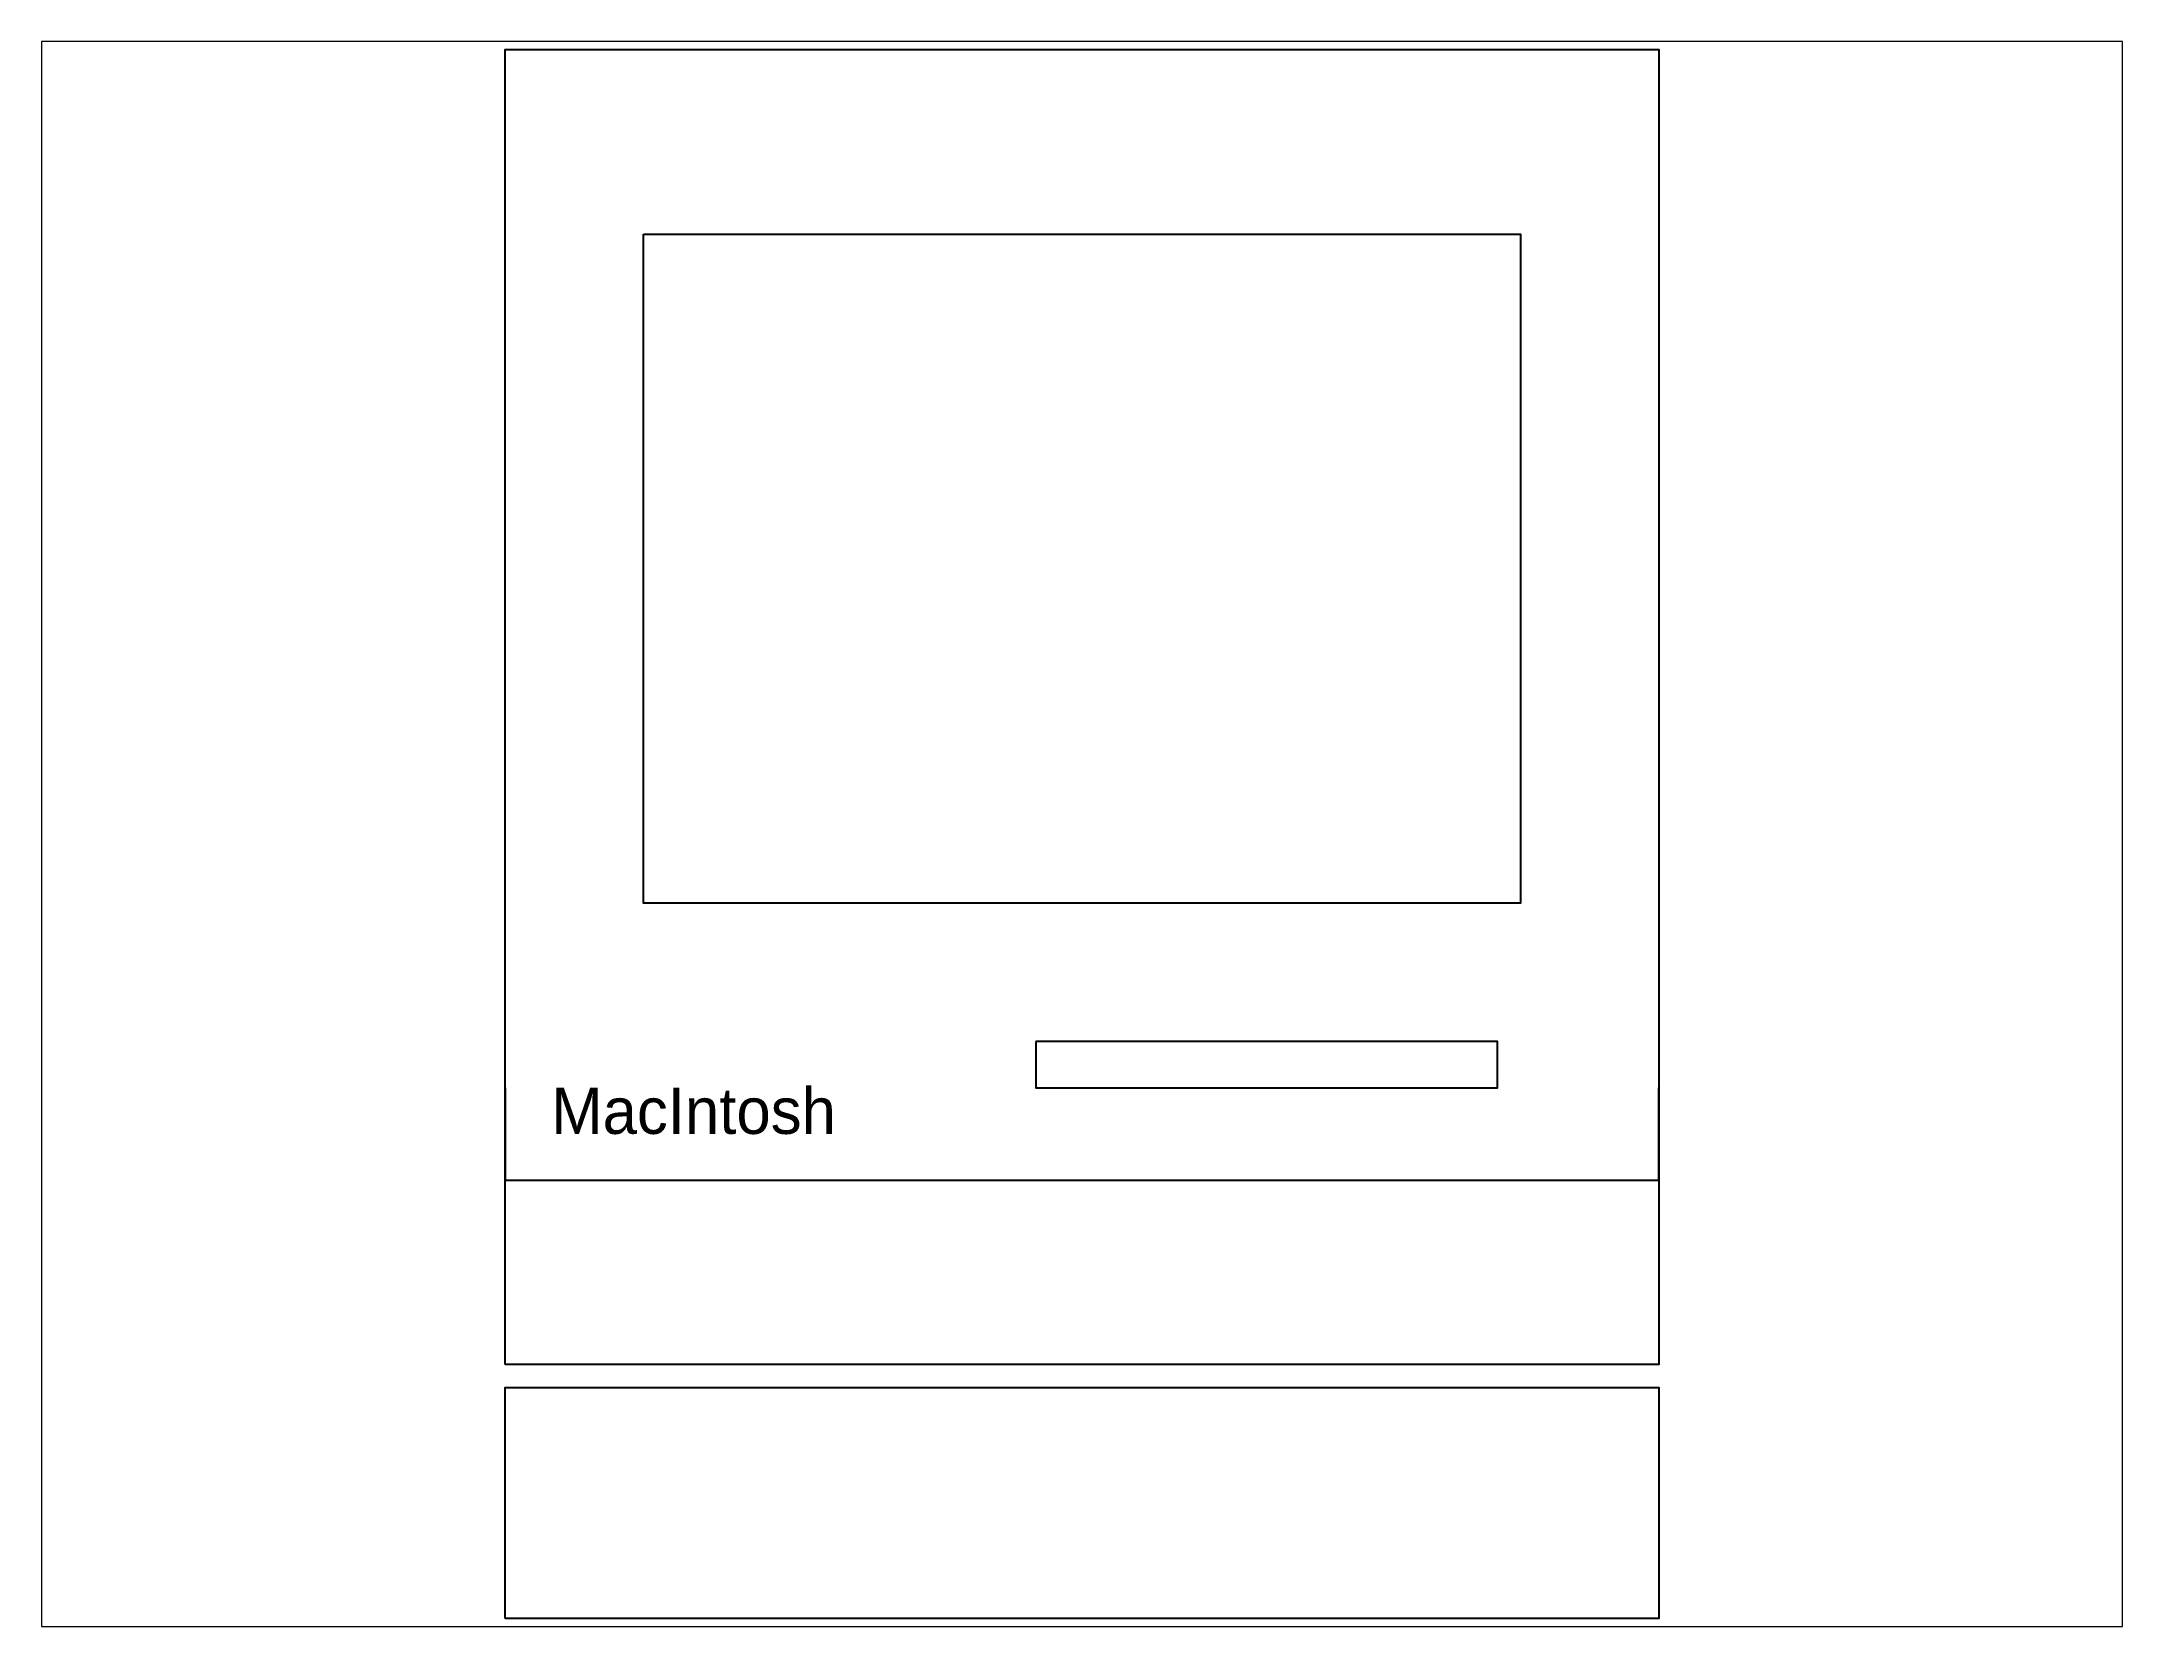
# Paper-space layout 'Layout1' of a CAD drawing. Header units: millimetres. Extents: x 1.05 to 9.45, y 0.8 to 7.2.
# The model-space entities are those that its viewports show. They can reach past a viewport. Long polylines and large blocks are cut down to what shows.
import ezdxf

# ---------------------------------------------------------------- set-up
doc = ezdxf.new("R2010")
doc.units = ezdxf.units.MM
doc.header["$MEASUREMENT"] = 0

# ---------------------------------------------------------------- blocks, each defined once
blk = doc.blocks.new('MAC_F')
for points in [[(0, 55), (0, 340), (250, 340), (250, 55), (0, 55)], [(30, 300), (220, 300), (220, 155), (30, 155), (30, 300)], [(115, 125), (115, 115), (215, 115), (215, 125), (115, 125)], [(0, 115), (0, 95), (250, 95), (250, 115)], [(0, 0), (0, 50), (250, 50), (250, 0), (0, 0)]]:
    blk.add_lwpolyline(points)
blk.add_text('MacIntosh', height=10).set_placement((10, 105))

msp = doc.modelspace()

# ---------------------------------------------------------------- block references
msp.add_blockref('MAC_F', (0, 0))

psp = doc.layouts.get("Layout1")

# ---------------------------------------------------------------- viewports
at = {"layer": '0'}
psp.add_viewport(center=(5.25, 4), size=(8.4, 6.4), view_center_point=(125.0068, 169.9981), view_height=343.487817, dxfattribs=at)

doc.saveas('drawing.dxf')
